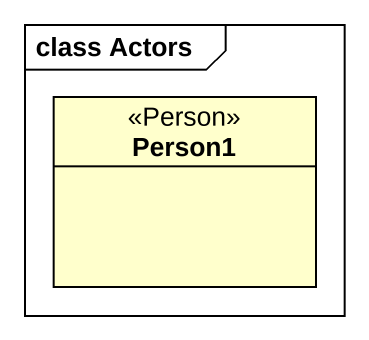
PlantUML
@startuml
mainframe class Actors
hide circle
hide empty members
class Person1 <<Person>>
@enduml
